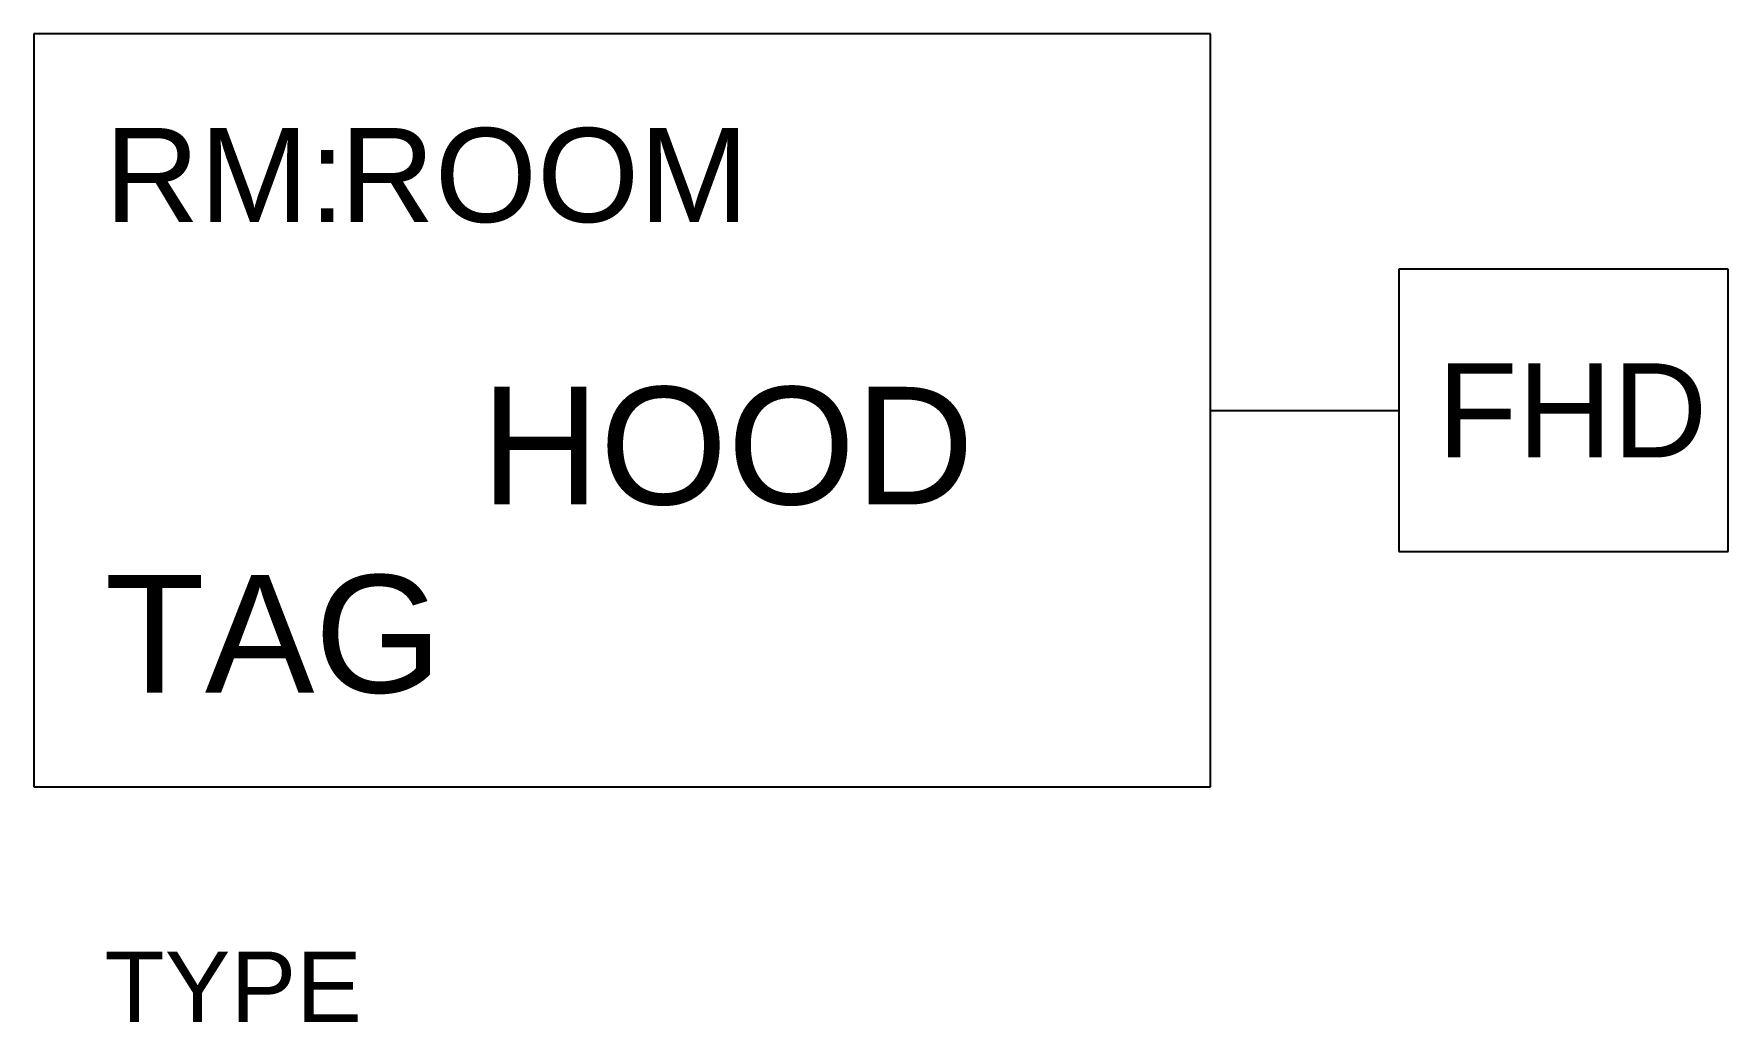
# Model space of a CAD drawing. Header units: millimetres. Extents: x 0 to 72, y -10 to 32.
import ezdxf

# ---------------------------------------------------------------- set-up
doc = ezdxf.new("R2010")
doc.units = ezdxf.units.MM
doc.styles.get("Standard").update_dxf_attribs({"font": 'arial.ttf'})

msp = doc.modelspace()

# ---------------------------------------------------------------- linework, layer by layer
for p, q in [((50, 32), (0, 32)), ((0, 32), (0, 0)), ((50, 0), (50, 32)), ((72, 22), (58, 22)), ((58, 22), (58, 10)), ((72, 10), (72, 22)), ((50, 16), (58, 16)), ((58, 10), (72, 10)), ((0, 0), (50, 0))]:
    msp.add_line(p, q)

# ---------------------------------------------------------------- texts
for s, height, p in [('RM:', 4, (3, 24)), ('FHD', 4, (59.634, 14)), ('HOOD', 5, (19, 12))]:
    msp.add_text(s, height=height).set_placement(p)
for tag, p, s, height in [('ROOM', (13, 24), '', 4), ('TAG', (3, 4), 'TAG', 5)]:
    msp.add_attdef(tag, p, s, height=height)
at = {"flags": 1}
msp.add_attdef('TYPE', (3, -10), 'HOOD', height=3, dxfattribs=at)

doc.saveas('drawing.dxf')
